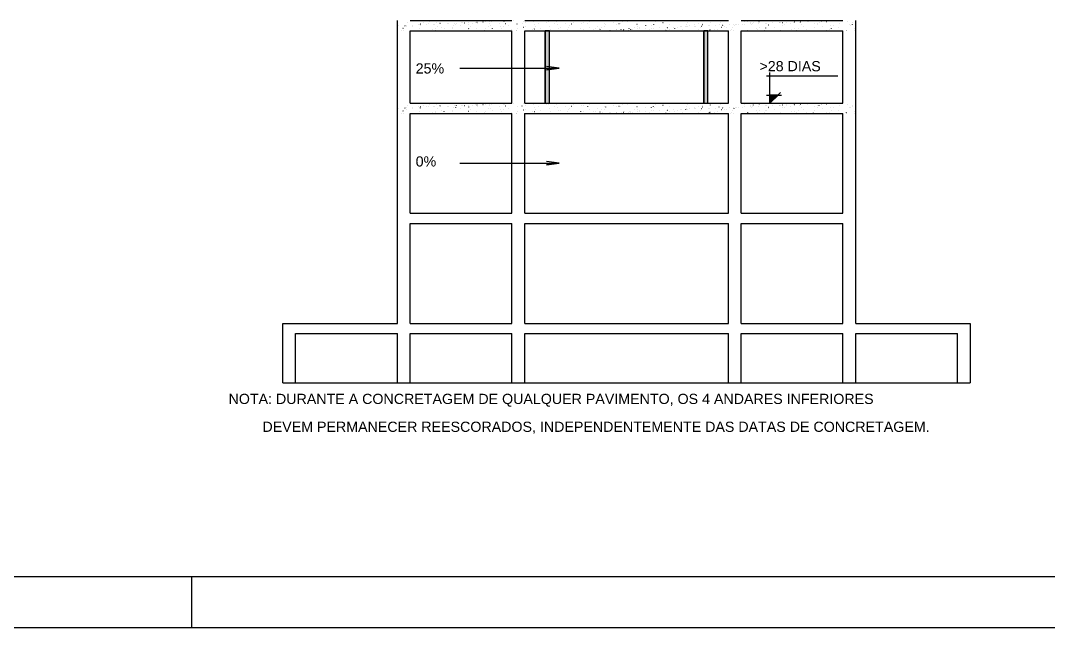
# Model space of a CAD drawing. Header units: millimetres. Extents: x 787 to 8287, y -592 to 17063.
# Drawn here: x 6269 to 7278, y 12858 to 13453 of the extents above; entities that cross this region are included whole.
import ezdxf

# ---------------------------------------------------------------- set-up
doc = ezdxf.new("R2010")
doc.units = ezdxf.units.MM
for name, color, linetype in [('1', 1, 'Continuous'), ('10', 10, 'Continuous'), ('6', 6, 'Continuous'), ('8', 8, 'Continuous')]:
    doc.layers.add(name, color=color, linetype=linetype)
doc.styles.get("Standard").update_dxf_attribs({"font": 'arial.ttf'})

msp = doc.modelspace()

# ---------------------------------------------------------------- linework, layer by layer
at = {"layer": '1', "linetype": 'Continuous'}
for p, q in [((6638.82, 13443.34), (6638.82, 13453.34)), ((6651.32, 13453.34), (6751.32, 13453.34)), ((6666.19, 13453.09), (6666.23, 13453.13)), ((6670.47, 13452.15), (6670.52, 13452.16)), ((6685.72, 13452.81), (6685.72, 13452.86)), ((6698.43, 13452.93), (6698.46, 13452.97)), ((6725.16, 13452.3), (6725.17, 13452.35)), ((6729.62, 13452.29), (6729.67, 13452.29)), ((6730.66, 13452.77), (6730.69, 13452.81)), ((6730.87, 13452.34), (6730.92, 13452.34)), ((6736.76, 13452.6), (6736.81, 13452.6)), ((6743.51, 13452.89), (6743.56, 13452.9)), ((6744.76, 13452.95), (6744.81, 13452.95)), ((6750.65, 13453.2), (6750.7, 13453.21)), ((6750.76, 13452.76), (6750.81, 13452.77)), ((6753.2, 13453.3), (6753.25, 13453.31)), ((6762.89, 13452.61), (6762.92, 13452.65)), ((6763.82, 13453.34), (6963.82, 13453.34)), ((6772.59, 13452.38), (6772.59, 13452.42)), ((6787.61, 13452.34), (6787.65, 13452.35)), ((6795.13, 13452.45), (6795.16, 13452.49)), ((6827.36, 13452.29), (6827.39, 13452.33)), ((6830.8, 13453.32), (6830.85, 13453.33)), ((6859.59, 13452.13), (6859.62, 13452.17)), ((6865.21, 13452.35), (6865.26, 13452.36)), ((6907, 13452.91), (6907.01, 13452.95)), ((6945.49, 13452.96), (6945.54, 13452.97)), ((6976.32, 13453.34), (7076.32, 13453.34)), ((6982.34, 13452.54), (6982.39, 13452.55)), ((6993.87, 13452.47), (6993.88, 13452.52)), ((7034.75, 13452.21), (7034.8, 13452.21)), ((7041.35, 13452.91), (7041.35, 13452.96)), ((7041.49, 13452.5), (7041.54, 13452.5)), ((7042.74, 13452.56), (7042.79, 13452.56)), ((7048.63, 13452.81), (7048.68, 13452.81)), ((7055.38, 13453.11), (7055.43, 13453.11)), ((7056.63, 13453.16), (7056.68, 13453.16)), ((7059.95, 13452.56), (7059.99, 13452.57)), ((7080.74, 13452.04), (7080.75, 13452.09)), ((7088.77, 13452.99), (7088.78, 13453.03)), ((7088.82, 13443.34), (7088.82, 13453.34)), ((6638.82, 13448.32), (6638.82, 13448.32)), ((6638.82, 13448.32), (6638.82, 13448.32)), ((6638.82, 13445.13), (6638.82, 13445.13)), ((6638.82, 13372.34), (6638.82, 13443.34)), ((6638.99, 13445.17), (6639.03, 13445.18)), ((6639.56, 13448.35), (6639.61, 13448.36)), ((6642.53, 13443.34), (6642.53, 13443.34)), ((6642.53, 13443.34), (6642.53, 13443.34)), ((6644.35, 13445.7), (6644.38, 13445.74)), ((6644.96, 13443.34), (6644.96, 13443.34)), ((6644.96, 13443.34), (6644.96, 13443.34)), ((6645.33, 13446.15), (6645.33, 13446.2)), ((6645.95, 13447.79), (6645.98, 13447.83)), ((6646.3, 13448.65), (6646.35, 13448.65)), ((6647.55, 13448.7), (6647.6, 13448.71)), ((6647.77, 13447.12), (6647.82, 13447.13)), ((6648.44, 13451.04), (6648.47, 13451.08)), ((6651.32, 13443.34), (6751.32, 13443.34)), ((6651.32, 13372.34), (6651.32, 13443.34)), ((6652.86, 13443.34), (6652.86, 13443.34)), ((6652.86, 13443.34), (6652.86, 13443.34)), ((6652.86, 13443.34), (6652.86, 13443.34)), ((6653.42, 13447.61), (6653.43, 13447.66)), ((6653.44, 13448.96), (6653.49, 13448.96)), ((6658.71, 13443.34), (6658.71, 13443.34)), ((6659.24, 13449.66), (6659.29, 13449.67)), ((6660.19, 13449.26), (6660.24, 13449.26)), ((6660.43, 13445.57), (6660.46, 13445.61)), ((6660.76, 13443.34), (6660.76, 13443.34)), ((6661.43, 13449.31), (6661.48, 13449.31)), ((6661.45, 13448.56), (6661.45, 13448.61)), ((6661.68, 13450.2), (6661.73, 13450.21)), ((6664.6, 13451.01), (6664.63, 13451.05)), ((6667.33, 13449.57), (6667.38, 13449.57)), ((6668.66, 13443.34), (6668.66, 13443.34)), ((6668.66, 13443.34), (6668.66, 13443.34)), ((6669.49, 13443.34), (6669.49, 13443.34)), ((6669.49, 13443.34), (6669.49, 13443.34)), ((6669.49, 13443.34), (6669.49, 13443.34)), ((6669.59, 13450.4), (6669.6, 13450.45)), ((6670.95, 13443.66), (6671, 13443.67)), ((6673.39, 13444.2), (6673.44, 13444.21)), ((6674.07, 13449.86), (6674.12, 13449.86)), ((6674.89, 13443.34), (6674.89, 13443.34)), ((6674.89, 13443.34), (6674.89, 13443.34)), ((6675.32, 13449.92), (6675.37, 13449.92)), ((6676.57, 13443.34), (6676.57, 13443.34)), ((6676.57, 13443.34), (6676.57, 13443.34)), ((6676.58, 13445.54), (6676.61, 13445.58)), ((6676.63, 13443.81), (6676.63, 13443.86)), ((6677.69, 13451.86), (6677.69, 13451.91)), ((6678.18, 13447.63), (6678.21, 13447.67)), ((6680.68, 13450.88), (6680.71, 13450.92)), ((6681.22, 13450.17), (6681.27, 13450.18)), ((6682.18, 13446.15), (6682.23, 13446.16)), ((6684.47, 13443.34), (6684.47, 13443.34)), ((6684.47, 13443.34), (6684.47, 13443.34)), ((6684.47, 13443.34), (6684.47, 13443.34)), ((6684.72, 13445.27), (6684.73, 13445.32)), ((6687.96, 13450.47), (6688.01, 13450.47)), ((6689.21, 13450.52), (6689.26, 13450.52)), ((6691.07, 13443.34), (6691.07, 13443.34)), ((6692.37, 13443.34), (6692.37, 13443.34)), ((6692.66, 13445.41), (6692.69, 13445.45)), ((6692.75, 13446.22), (6692.76, 13446.27)), ((6693.65, 13448.69), (6693.7, 13448.7)), ((6695.1, 13450.78), (6695.15, 13450.78)), ((6696.09, 13449.23), (6696.14, 13449.25)), ((6696.83, 13450.85), (6696.86, 13450.89)), ((6700.27, 13443.34), (6700.27, 13443.34)), ((6700.27, 13443.34), (6700.27, 13443.34)), ((6700.89, 13448.06), (6700.9, 13448.11)), ((6701.85, 13451.07), (6701.9, 13451.08)), ((6703.09, 13451.13), (6703.14, 13451.13)), ((6704.88, 13451.18), (6704.93, 13451.19)), ((6707.24, 13443.34), (6707.24, 13443.34)), ((6707.24, 13443.34), (6707.24, 13443.34)), ((6708.18, 13443.34), (6708.18, 13443.34)), ((6708.18, 13443.34), (6708.18, 13443.34)), ((6708.18, 13443.34), (6708.18, 13443.34)), ((6708.25, 13443.34), (6708.25, 13443.34)), ((6708.25, 13443.34), (6708.25, 13443.34)), ((6708.81, 13445.38), (6708.84, 13445.42)), ((6708.99, 13451.39), (6709.04, 13451.39)), ((6708.99, 13449.52), (6709, 13449.57)), ((6710.41, 13447.47), (6710.44, 13447.51)), ((6712.91, 13450.72), (6712.94, 13450.76)), ((6715.73, 13451.68), (6715.78, 13451.68)), ((6716.08, 13443.34), (6716.08, 13443.34)), ((6716.59, 13445.18), (6716.64, 13445.2)), ((6716.98, 13451.73), (6717.03, 13451.74)), ((6717.02, 13450.47), (6717.02, 13450.52)), ((6722.88, 13451.99), (6722.93, 13451.99)), ((6723.42, 13443.34), (6723.42, 13443.34)), ((6723.98, 13443.34), (6723.98, 13443.34)), ((6724.05, 13443.88), (6724.06, 13443.93)), ((6724.89, 13445.25), (6724.92, 13445.29)), ((6728.06, 13447.73), (6728.11, 13447.74)), ((6729.06, 13450.69), (6729.09, 13450.73)), ((6730.5, 13448.27), (6730.55, 13448.28)), ((6731.88, 13443.34), (6731.88, 13443.34)), ((6731.88, 13443.34), (6731.88, 13443.34)), ((6732.2, 13445.72), (6732.2, 13445.76)), ((6739.29, 13450.22), (6739.34, 13450.23)), ((6739.6, 13443.34), (6739.6, 13443.34)), ((6739.6, 13443.34), (6739.6, 13443.34)), ((6739.79, 13443.34), (6739.79, 13443.34)), ((6739.79, 13443.34), (6739.79, 13443.34)), ((6739.79, 13443.34), (6739.79, 13443.34)), ((6740.29, 13447.18), (6740.3, 13447.23)), ((6741.05, 13445.22), (6741.08, 13445.26)), ((6742.65, 13447.31), (6742.68, 13447.35)), ((6745.14, 13450.56), (6745.17, 13450.6)), ((6747.02, 13443.34), (6747.02, 13443.34)), ((6747.02, 13443.34), (6747.02, 13443.34)), ((6747.69, 13443.34), (6747.69, 13443.34)), ((6748.32, 13448.13), (6748.33, 13448.18)), ((6751, 13444.22), (6751.04, 13444.23)), ((6751.32, 13372.34), (6751.32, 13443.34)), ((6751.32, 13372.34), (6751.32, 13443.34)), ((6755.59, 13443.34), (6755.59, 13443.34)), ((6755.59, 13443.34), (6755.59, 13443.34)), ((6755.78, 13443.34), (6755.78, 13443.34)), ((6756.46, 13449.96), (6756.47, 13450.01)), ((6757.13, 13445.09), (6757.16, 13445.13)), ((6761.3, 13450.53), (6761.33, 13450.57)), ((6762.47, 13446.76), (6762.52, 13446.77)), ((6763.49, 13443.34), (6763.49, 13443.34)), ((6763.49, 13443.34), (6763.49, 13443.34)), ((6763.5, 13443.37), (6763.51, 13443.42)), ((6763.82, 13443.34), (6963.82, 13443.34)), ((6763.82, 13372.34), (6763.82, 13443.34)), ((6764.56, 13451.43), (6764.57, 13451.48)), ((6764.91, 13447.3), (6764.96, 13447.31)), ((6771.4, 13443.34), (6771.4, 13443.34)), ((6771.4, 13443.34), (6771.4, 13443.34)), ((6771.4, 13443.34), (6771.4, 13443.34)), ((6771.59, 13444.84), (6771.6, 13444.89)), ((6771.96, 13443.34), (6771.96, 13443.34)), ((6771.96, 13443.34), (6771.96, 13443.34)), ((6773.28, 13445.06), (6773.31, 13445.1)), ((6773.69, 13449.25), (6773.74, 13449.26)), ((6774.88, 13447.15), (6774.91, 13447.18)), ((6777.37, 13450.4), (6777.41, 13450.44)), ((6779.3, 13443.34), (6779.3, 13443.34)), ((6779.62, 13445.79), (6779.63, 13445.84)), ((6785.17, 13451.79), (6785.21, 13451.8)), ((6785.78, 13443.34), (6785.78, 13443.34)), ((6785.78, 13443.34), (6785.78, 13443.34)), ((6785.78, 13443.34), (6785.78, 13443.34)), ((6787.2, 13443.34), (6787.2, 13443.34)), ((6787.2, 13443.34), (6787.2, 13443.34)), ((6787.77, 13447.62), (6787.77, 13447.67)), ((6788.13, 13443.34), (6788.13, 13443.34)), ((6789.36, 13444.93), (6789.39, 13444.97)), ((6793.53, 13450.37), (6793.56, 13450.41)), ((6795.1, 13443.34), (6795.1, 13443.34)), ((6795.1, 13443.34), (6795.1, 13443.34)), ((6795.1, 13443.34), (6795.1, 13443.34)), ((6795.86, 13449.09), (6795.87, 13449.14)), ((6796.87, 13445.8), (6796.92, 13445.81)), ((6799.31, 13446.34), (6799.36, 13446.35)), ((6803.01, 13443.34), (6803.01, 13443.34)), ((6803.89, 13450.03), (6803.9, 13450.08)), ((6804.31, 13443.34), (6804.31, 13443.34)), ((6804.31, 13443.34), (6804.31, 13443.34)), ((6805.51, 13444.9), (6805.54, 13444.94)), ((6807.11, 13446.98), (6807.14, 13447.02)), ((6808.1, 13448.29), (6808.15, 13448.3)), ((6809.61, 13450.24), (6809.64, 13450.28)), ((6810.91, 13443.34), (6810.91, 13443.34)), ((6810.92, 13443.44), (6810.93, 13443.49)), ((6812.03, 13451.87), (6812.04, 13451.92)), ((6818.81, 13443.34), (6818.81, 13443.34)), ((6818.81, 13443.34), (6818.81, 13443.34)), ((6819.07, 13445.28), (6819.08, 13445.33)), ((6819.57, 13450.83), (6819.62, 13450.84)), ((6820.49, 13443.34), (6820.49, 13443.34)), ((6821.59, 13444.77), (6821.62, 13444.81)), ((6822.01, 13451.37), (6822.06, 13451.38)), ((6824.54, 13443.34), (6824.54, 13443.34)), ((6824.54, 13443.34), (6824.54, 13443.34)), ((6824.54, 13443.34), (6824.54, 13443.34)), ((6825.76, 13450.21), (6825.79, 13450.25)), ((6826.72, 13443.34), (6826.72, 13443.34)), ((6826.72, 13443.34), (6826.72, 13443.34)), ((6826.72, 13443.34), (6826.72, 13443.34)), ((6827.16, 13446.75), (6827.17, 13446.8)), ((6831.28, 13444.83), (6831.33, 13444.84)), ((6831.6, 13443.34), (6831.6, 13443.34)), ((6831.6, 13443.34), (6831.6, 13443.34)), ((6831.6, 13443.34), (6831.6, 13443.34)), ((6833.19, 13443.41), (6833.24, 13443.41)), ((6833.72, 13445.37), (6833.77, 13445.38)), ((6834.44, 13443.46), (6834.49, 13443.46)), ((6834.62, 13443.34), (6834.62, 13443.34)), ((6835.19, 13447.69), (6835.2, 13447.74)), ((6836.67, 13443.34), (6836.67, 13443.34)), ((6836.67, 13443.34), (6836.67, 13443.34)), ((6837.75, 13444.74), (6837.78, 13444.78)), ((6839.35, 13446.82), (6839.38, 13446.86)), ((6840.33, 13443.72), (6840.38, 13443.72)), ((6841.84, 13450.08), (6841.87, 13450.12)), ((6842.51, 13447.32), (6842.56, 13447.33)), ((6842.52, 13443.34), (6842.52, 13443.34)), ((6842.52, 13443.34), (6842.52, 13443.34)), ((6843.34, 13449.53), (6843.34, 13449.58)), ((6847.08, 13444.01), (6847.13, 13444.01)), ((6848.32, 13444.07), (6848.37, 13444.07)), ((6850.42, 13443.34), (6850.42, 13443.34)), ((6850.42, 13443.34), (6850.42, 13443.34)), ((6850.42, 13443.34), (6850.42, 13443.34)), ((6851.43, 13451), (6851.44, 13451.05)), ((6852.85, 13443.34), (6852.85, 13443.34)), ((6853.83, 13444.61), (6853.86, 13444.65)), ((6853.98, 13449.86), (6854.03, 13449.87)), ((6854.22, 13444.32), (6854.27, 13444.33)), ((6856.42, 13450.4), (6856.47, 13450.41)), ((6858, 13450.05), (6858.03, 13450.09)), ((6858.33, 13443.34), (6858.33, 13443.34)), ((6858.33, 13443.34), (6858.33, 13443.34)), ((6858.33, 13443.34), (6858.33, 13443.34)), ((6858.47, 13444.41), (6858.47, 13444.46)), ((6859.46, 13451.94), (6859.47, 13451.99)), ((6860.96, 13444.62), (6861.01, 13444.62)), ((6862.21, 13444.67), (6862.26, 13444.68)), ((6863.31, 13443.34), (6863.31, 13443.34)), ((6863.31, 13443.34), (6863.31, 13443.34)), ((6863.31, 13443.34), (6863.31, 13443.34)), ((6865.69, 13443.86), (6865.74, 13443.88)), ((6866.23, 13443.34), (6866.23, 13443.34)), ((6866.49, 13445.35), (6866.5, 13445.4)), ((6868.11, 13444.93), (6868.16, 13444.93)), ((6868.13, 13444.41), (6868.18, 13444.42)), ((6869.03, 13443.34), (6869.03, 13443.34)), ((6869.03, 13443.34), (6869.03, 13443.34)), ((6869.98, 13444.58), (6870.01, 13444.62)), ((6871.58, 13446.66), (6871.61, 13446.7)), ((6874.07, 13449.92), (6874.1, 13449.96)), ((6874.13, 13443.34), (6874.13, 13443.34)), ((6874.13, 13443.34), (6874.13, 13443.34)), ((6874.64, 13447.19), (6874.64, 13447.24)), ((6874.85, 13445.22), (6874.9, 13445.23)), ((6876.1, 13445.28), (6876.15, 13445.28)), ((6876.92, 13446.35), (6876.97, 13446.36)), ((6881.99, 13445.54), (6882.04, 13445.54)), ((6882.03, 13443.34), (6882.03, 13443.34)), ((6882.03, 13443.34), (6882.03, 13443.34)), ((6882.03, 13443.34), (6882.03, 13443.34)), ((6882.73, 13448.66), (6882.74, 13448.71)), ((6885.2, 13443.34), (6885.2, 13443.34)), ((6886.06, 13444.45), (6886.09, 13444.49)), ((6888.39, 13448.9), (6888.44, 13448.91)), ((6888.74, 13445.83), (6888.79, 13445.83)), ((6889.94, 13443.34), (6889.94, 13443.34)), ((6889.98, 13445.89), (6890.03, 13445.89)), ((6890.23, 13449.89), (6890.26, 13449.93)), ((6890.76, 13449.6), (6890.77, 13449.65)), ((6890.83, 13449.44), (6890.88, 13449.45)), ((6891.83, 13451.97), (6891.86, 13452.01)), ((6895.88, 13446.14), (6895.93, 13446.15)), ((6897.84, 13443.34), (6897.84, 13443.34)), ((6897.84, 13443.34), (6897.84, 13443.34)), ((6898.91, 13451.44), (6898.91, 13451.49)), ((6899.62, 13451.39), (6899.66, 13451.4)), ((6901.38, 13443.34), (6901.38, 13443.34)), ((6901.38, 13443.34), (6901.38, 13443.34)), ((6902.07, 13443.34), (6902.07, 13443.34)), ((6902.21, 13444.42), (6902.24, 13444.46)), ((6902.54, 13443.44), (6902.59, 13443.45)), ((6902.62, 13446.44), (6902.67, 13446.44)), ((6903.81, 13446.5), (6903.84, 13446.54)), ((6903.87, 13446.49), (6903.92, 13446.49)), ((6905.74, 13443.34), (6905.74, 13443.34)), ((6905.74, 13443.34), (6905.74, 13443.34)), ((6905.94, 13444.85), (6905.95, 13444.9)), ((6906.31, 13449.76), (6906.34, 13449.8)), ((6909.77, 13446.75), (6909.82, 13446.75)), ((6911.32, 13445.39), (6911.37, 13445.4)), ((6913.64, 13443.34), (6913.64, 13443.34)), ((6913.64, 13443.34), (6913.64, 13443.34)), ((6913.64, 13443.34), (6913.64, 13443.34)), ((6914.04, 13446.32), (6914.04, 13446.37)), ((6916.51, 13447.04), (6916.56, 13447.05)), ((6917.56, 13443.34), (6917.56, 13443.34)), ((6917.76, 13447.1), (6917.81, 13447.1)), ((6918.29, 13444.29), (6918.32, 13444.33)), ((6921.55, 13443.34), (6921.55, 13443.34)), ((6922.06, 13447.26), (6922.07, 13447.31)), ((6922.46, 13449.73), (6922.49, 13449.77)), ((6922.8, 13447.93), (6922.84, 13447.94)), ((6923.65, 13447.36), (6923.7, 13447.36)), ((6924.06, 13451.81), (6924.09, 13451.85)), ((6925.24, 13448.47), (6925.29, 13448.48)), ((6929.45, 13443.34), (6929.45, 13443.34)), ((6929.45, 13443.34), (6929.45, 13443.34)), ((6930.21, 13449.1), (6930.21, 13449.15)), ((6930.4, 13447.65), (6930.45, 13447.65)), ((6931.64, 13447.7), (6931.69, 13447.71)), ((6933.74, 13443.34), (6933.74, 13443.34)), ((6933.74, 13443.34), (6933.74, 13443.34)), ((6934.02, 13450.42), (6934.07, 13450.43)), ((6934.45, 13444.26), (6934.48, 13444.3)), ((6936.04, 13446.34), (6936.08, 13446.38)), ((6937.35, 13443.34), (6937.35, 13443.34)), ((6937.35, 13443.34), (6937.35, 13443.34)), ((6937.35, 13443.34), (6937.35, 13443.34)), ((6937.54, 13447.96), (6937.59, 13447.96)), ((6938.3, 13450.56), (6938.31, 13450.61)), ((6938.54, 13449.6), (6938.57, 13449.64)), ((6940.84, 13443.34), (6940.84, 13443.34)), ((6940.84, 13443.34), (6940.84, 13443.34)), ((6944.28, 13448.26), (6944.33, 13448.26)), ((6945.25, 13443.34), (6945.25, 13443.34)), ((6945.25, 13443.34), (6945.25, 13443.34)), ((6945.25, 13443.34), (6945.25, 13443.34)), ((6945.34, 13443.97), (6945.34, 13444.02)), ((6945.53, 13448.31), (6945.58, 13448.31)), ((6945.73, 13444.42), (6945.78, 13444.43)), ((6946.33, 13451.51), (6946.34, 13451.56)), ((6949.92, 13443.34), (6949.92, 13443.34)), ((6950.53, 13444.13), (6950.56, 13444.17)), ((6951.43, 13448.57), (6951.48, 13448.57)), ((6953.16, 13443.34), (6953.16, 13443.34)), ((6953.37, 13444.92), (6953.37, 13444.97)), ((6954.7, 13449.56), (6954.73, 13449.6)), ((6956.29, 13451.65), (6956.32, 13451.69)), ((6957.2, 13446.97), (6957.25, 13446.98)), ((6958.17, 13448.86), (6958.22, 13448.86)), ((6959.42, 13448.92), (6959.47, 13448.92)), ((6959.64, 13447.51), (6959.69, 13447.52)), ((6961.06, 13443.34), (6961.06, 13443.34)), ((6961.06, 13443.34), (6961.06, 13443.34)), ((6961.51, 13446.76), (6961.52, 13446.81)), ((6963.82, 13372.34), (6963.82, 13443.34)), ((6965.31, 13449.17), (6965.36, 13449.18)), ((6966.09, 13443.34), (6966.09, 13443.34)), ((6966.09, 13443.34), (6966.09, 13443.34)), ((6966.68, 13444.1), (6966.71, 13444.14)), ((6968.28, 13446.18), (6968.31, 13446.22)), ((6968.43, 13449.45), (6968.48, 13449.47)), ((6968.96, 13443.34), (6968.96, 13443.34)), ((6968.96, 13443.34), (6968.96, 13443.34)), ((6968.96, 13443.34), (6968.96, 13443.34)), ((6969.61, 13448.22), (6969.61, 13448.27)), ((6970.77, 13449.44), (6970.8, 13449.47)), ((6972.06, 13449.47), (6972.11, 13449.47)), ((6973.31, 13449.52), (6973.36, 13449.53)), ((6976.32, 13443.34), (7076.32, 13443.34)), ((6976.32, 13372.34), (6976.32, 13443.34)), ((6976.32, 13372.34), (6976.32, 13443.34)), ((6976.86, 13443.34), (6976.86, 13443.34)), ((6977.63, 13449.17), (6977.64, 13449.22)), ((6979.2, 13449.78), (6979.25, 13449.78)), ((6979.6, 13443.34), (6979.6, 13443.34)), ((6979.6, 13443.34), (6979.6, 13443.34)), ((6979.9, 13452), (6979.95, 13452.01)), ((6980.14, 13443.46), (6980.19, 13443.47)), ((6982.27, 13443.34), (6982.27, 13443.34)), ((6982.76, 13443.97), (6982.79, 13444.01)), ((6984.77, 13443.34), (6984.77, 13443.34)), ((6984.77, 13443.34), (6984.77, 13443.34)), ((6985.78, 13451.01), (6985.78, 13451.06)), ((6985.94, 13450.08), (6985.99, 13450.08)), ((6986.93, 13449.4), (6986.96, 13449.44)), ((6987.19, 13450.13), (6987.24, 13450.13)), ((6988.53, 13451.49), (6988.56, 13451.53)), ((6991.61, 13446), (6991.66, 13446.01)), ((6992.67, 13443.34), (6992.67, 13443.34)), ((6992.67, 13443.34), (6992.67, 13443.34)), ((6992.81, 13444.42), (6992.82, 13444.47)), ((6993.09, 13450.39), (6993.14, 13450.39)), ((6994.05, 13446.54), (6994.1, 13446.55)), ((6998.45, 13443.34), (6998.45, 13443.34)), ((6998.45, 13443.34), (6998.45, 13443.34)), ((6998.91, 13443.94), (6998.94, 13443.98)), ((6999.83, 13450.68), (6999.88, 13450.68)), ((7000.51, 13446.02), (7000.54, 13446.06)), ((7000.57, 13443.34), (7000.57, 13443.34)), ((7000.57, 13443.34), (7000.57, 13443.34)), ((7000.57, 13443.34), (7000.57, 13443.34)), ((7000.91, 13445.88), (7000.91, 13445.93)), ((7001.08, 13450.74), (7001.13, 13450.74)), ((7002.84, 13448.49), (7002.89, 13448.5)), ((7003.01, 13449.27), (7003.04, 13449.31)), ((7006.97, 13450.99), (7007.02, 13451)), ((7008.48, 13443.34), (7008.48, 13443.34)), ((7008.93, 13446.83), (7008.94, 13446.88)), ((7013.72, 13451.29), (7013.77, 13451.29)), ((7014.31, 13451.03), (7014.36, 13451.04)), ((7014.63, 13443.34), (7014.63, 13443.34)), ((7014.97, 13451.34), (7015.02, 13451.34)), ((7014.99, 13443.81), (7015.02, 13443.85)), ((7016.38, 13443.34), (7016.38, 13443.34)), ((7016.38, 13443.34), (7016.38, 13443.34)), ((7016.75, 13451.57), (7016.8, 13451.58)), ((7017.08, 13448.67), (7017.09, 13448.72)), ((7018.36, 13443.34), (7018.36, 13443.34)), ((7018.36, 13443.34), (7018.36, 13443.34)), ((7018.36, 13443.34), (7018.36, 13443.34)), ((7019.16, 13449.24), (7019.19, 13449.28)), ((7020.76, 13451.33), (7020.79, 13451.37)), ((7020.86, 13451.6), (7020.91, 13451.6)), ((7024.28, 13443.34), (7024.28, 13443.34)), ((7024.28, 13443.34), (7024.28, 13443.34)), ((7024.28, 13443.34), (7024.28, 13443.34)), ((7025.18, 13450.13), (7025.18, 13450.18)), ((7026.02, 13445.03), (7026.07, 13445.04)), ((7027.6, 13451.89), (7027.65, 13451.9)), ((7028.46, 13445.58), (7028.51, 13445.59)), ((7028.85, 13451.95), (7028.9, 13451.95)), ((7030.81, 13443.34), (7030.81, 13443.34)), ((7030.81, 13443.34), (7030.81, 13443.34)), ((7031.15, 13443.78), (7031.18, 13443.82)), ((7032.18, 13443.34), (7032.18, 13443.34)), ((7032.18, 13443.34), (7032.18, 13443.34)), ((7032.18, 13443.34), (7032.18, 13443.34)), ((7032.21, 13443.54), (7032.22, 13443.59)), ((7032.74, 13445.86), (7032.77, 13445.9)), ((7033.2, 13451.08), (7033.21, 13451.13)), ((7035.24, 13449.11), (7035.27, 13449.15)), ((7037.25, 13447.52), (7037.29, 13447.53)), ((7040.09, 13443.34), (7040.09, 13443.34)), ((7040.24, 13444.49), (7040.24, 13444.54)), ((7046.99, 13443.34), (7046.99, 13443.34)), ((7047.22, 13443.65), (7047.26, 13443.69)), ((7047.99, 13443.34), (7047.99, 13443.34)), ((7047.99, 13443.34), (7047.99, 13443.34)), ((7048.38, 13446.33), (7048.39, 13446.37)), ((7048.72, 13450.07), (7048.77, 13450.08)), ((7051.16, 13450.61), (7051.21, 13450.62)), ((7051.39, 13449.08), (7051.43, 13449.12)), ((7052.99, 13451.17), (7053.02, 13451.21)), ((7055.89, 13443.34), (7055.89, 13443.34)), ((7055.89, 13443.34), (7055.89, 13443.34)), ((7055.89, 13443.34), (7055.89, 13443.34)), ((7056.48, 13447.79), (7056.48, 13447.84)), ((7057.13, 13443.34), (7057.13, 13443.34)), ((7057.13, 13443.34), (7057.13, 13443.34)), ((7057.13, 13443.34), (7057.13, 13443.34)), ((7060.43, 13444.07), (7060.48, 13444.08)), ((7062.87, 13444.61), (7062.92, 13444.62)), ((7063.16, 13443.34), (7063.16, 13443.34)), ((7063.16, 13443.34), (7063.16, 13443.34)), ((7063.38, 13443.62), (7063.41, 13443.66)), ((7063.79, 13443.34), (7063.79, 13443.34)), ((7064.5, 13448.74), (7064.51, 13448.79)), ((7064.98, 13445.7), (7065.01, 13445.74)), ((7067.47, 13448.95), (7067.5, 13448.99)), ((7071.65, 13446.56), (7071.7, 13446.57)), ((7071.7, 13443.34), (7071.7, 13443.34)), ((7071.7, 13443.34), (7071.7, 13443.34)), ((7072.65, 13450.57), (7072.66, 13450.62)), ((7076.32, 13372.34), (7076.32, 13443.34)), ((7079.34, 13443.34), (7079.34, 13443.34)), ((7079.46, 13443.49), (7079.49, 13443.53)), ((7079.6, 13443.34), (7079.6, 13443.34)), ((7079.6, 13443.34), (7079.6, 13443.34)), ((7079.68, 13443.98), (7079.69, 13444.03)), ((7083.13, 13449.1), (7083.17, 13449.11)), ((7083.63, 13448.92), (7083.66, 13448.96)), ((7085.23, 13451.01), (7085.26, 13451.05)), ((7085.57, 13449.64), (7085.61, 13449.65)), ((7087.5, 13443.34), (7087.5, 13443.34)), ((7087.5, 13443.34), (7087.5, 13443.34)), ((7087.5, 13443.34), (7087.5, 13443.34)), ((7087.78, 13445.45), (7087.79, 13445.5)), ((7088.82, 13372.34), (7088.82, 13443.34)), ((7004.58, 13372.34), (7004.58, 13402.33)), ((7001.25, 13399), (7071.32, 13399)), ((7004.58, 13372.34), (7014.87, 13382.63)), ((6638.82, 13362.34), (6638.82, 13372.34)), ((6651.32, 13372.34), (6751.32, 13372.34)), ((6666.19, 13372.09), (6666.23, 13372.13)), ((6685.72, 13371.81), (6685.72, 13371.86)), ((6698.43, 13371.93), (6698.46, 13371.97)), ((6730.66, 13371.77), (6730.69, 13371.81)), ((6736.76, 13371.6), (6736.81, 13371.6)), ((6743.51, 13371.89), (6743.56, 13371.89)), ((6744.76, 13371.95), (6744.81, 13371.95)), ((6750.65, 13372.2), (6750.7, 13372.21)), ((6750.76, 13371.76), (6750.81, 13371.77)), ((6753.2, 13372.3), (6753.25, 13372.31)), ((6762.89, 13371.61), (6762.92, 13371.65)), ((6763.82, 13372.34), (6963.82, 13372.34)), ((6772.59, 13371.37), (6772.59, 13371.42)), ((6795.13, 13371.45), (6795.16, 13371.49)), ((6830.8, 13372.32), (6830.85, 13372.33)), ((6865.21, 13371.35), (6865.26, 13371.36)), ((6907, 13371.9), (6907.01, 13371.95)), ((6945.49, 13371.96), (6945.54, 13371.97)), ((6976.32, 13372.34), (7076.32, 13372.34)), ((6982.34, 13371.54), (6982.39, 13371.55)), ((6993.87, 13371.47), (6993.88, 13371.52)), ((7001.25, 13380.33), (7015.91, 13380.33)), ((7041.35, 13371.91), (7041.35, 13371.96)), ((7041.49, 13371.5), (7041.54, 13371.5)), ((7042.74, 13371.55), (7042.79, 13371.56)), ((7048.63, 13371.81), (7048.68, 13371.81)), ((7055.38, 13372.11), (7055.43, 13372.11)), ((7056.63, 13372.16), (7056.68, 13372.16)), ((7059.95, 13371.55), (7059.99, 13371.57)), ((7088.77, 13371.98), (7088.78, 13372.03)), ((7088.82, 13362.34), (7088.82, 13372.34)), ((6638.82, 13367.32), (6638.82, 13367.32)), ((6638.82, 13367.32), (6638.82, 13367.32)), ((6638.82, 13364.13), (6638.82, 13364.13)), ((6638.82, 13331.59), (6638.82, 13362.34)), ((6638.99, 13364.17), (6639.03, 13364.18)), ((6639.56, 13367.35), (6639.61, 13367.36)), ((6642.53, 13362.34), (6642.53, 13362.34)), ((6642.53, 13362.34), (6642.53, 13362.34)), ((6644.35, 13364.7), (6644.38, 13364.74)), ((6644.96, 13362.34), (6644.96, 13362.34)), ((6644.96, 13362.34), (6644.96, 13362.34)), ((6645.33, 13365.15), (6645.33, 13365.2)), ((6645.95, 13366.79), (6645.98, 13366.83)), ((6646.3, 13367.65), (6646.35, 13367.65)), ((6647.55, 13367.7), (6647.6, 13367.7)), ((6647.77, 13366.11), (6647.82, 13366.13)), ((6648.44, 13370.04), (6648.47, 13370.08)), ((6651.32, 13264.34), (6651.32, 13362.34)), ((6651.32, 13362.34), (6751.32, 13362.34)), ((6652.86, 13362.34), (6652.86, 13362.34)), ((6652.86, 13362.34), (6652.86, 13362.34)), ((6652.86, 13362.34), (6652.86, 13362.34)), ((6653.42, 13366.61), (6653.43, 13366.66)), ((6653.44, 13367.96), (6653.49, 13367.96)), ((6658.71, 13362.34), (6658.71, 13362.34)), ((6659.24, 13368.66), (6659.29, 13368.67)), ((6660.19, 13368.25), (6660.24, 13368.26)), ((6660.43, 13364.57), (6660.46, 13364.61)), ((6660.76, 13362.34), (6660.76, 13362.34)), ((6661.43, 13368.31), (6661.48, 13368.31)), ((6661.45, 13367.56), (6661.45, 13367.61)), ((6661.68, 13369.2), (6661.73, 13369.21)), ((6664.6, 13370.01), (6664.63, 13370.05)), ((6667.33, 13368.57), (6667.38, 13368.57)), ((6668.66, 13362.34), (6668.66, 13362.34)), ((6668.66, 13362.34), (6668.66, 13362.34)), ((6669.49, 13362.34), (6669.49, 13362.34)), ((6669.49, 13362.34), (6669.49, 13362.34)), ((6669.49, 13362.34), (6669.49, 13362.34)), ((6669.59, 13369.4), (6669.6, 13369.45)), ((6670.47, 13371.15), (6670.52, 13371.16)), ((6670.95, 13362.66), (6671, 13362.67)), ((6673.39, 13363.2), (6673.44, 13363.21)), ((6674.07, 13368.86), (6674.12, 13368.86)), ((6674.89, 13362.34), (6674.89, 13362.34)), ((6674.89, 13362.34), (6674.89, 13362.34)), ((6675.32, 13368.92), (6675.37, 13368.92)), ((6676.57, 13362.34), (6676.57, 13362.34)), ((6676.57, 13362.34), (6676.57, 13362.34)), ((6676.58, 13364.54), (6676.61, 13364.58)), ((6676.63, 13362.81), (6676.63, 13362.86)), ((6677.69, 13370.86), (6677.69, 13370.91)), ((6678.18, 13366.63), (6678.21, 13366.67)), ((6680.68, 13369.88), (6680.71, 13369.92)), ((6681.22, 13369.17), (6681.27, 13369.17)), ((6682.18, 13365.15), (6682.23, 13365.16)), ((6684.47, 13362.34), (6684.47, 13362.34)), ((6684.47, 13362.34), (6684.47, 13362.34)), ((6684.47, 13362.34), (6684.47, 13362.34)), ((6684.72, 13364.27), (6684.73, 13364.32)), ((6687.96, 13369.47), (6688.01, 13369.47)), ((6689.21, 13369.52), (6689.26, 13369.52)), ((6691.07, 13362.34), (6691.07, 13362.34)), ((6692.37, 13362.34), (6692.37, 13362.34)), ((6692.66, 13364.41), (6692.69, 13364.45)), ((6692.75, 13365.22), (6692.76, 13365.27)), ((6693.65, 13367.69), (6693.7, 13367.7)), ((6695.1, 13369.78), (6695.15, 13369.78)), ((6696.09, 13368.23), (6696.14, 13368.24)), ((6696.83, 13369.85), (6696.86, 13369.89)), ((6700.27, 13362.34), (6700.27, 13362.34)), ((6700.27, 13362.34), (6700.27, 13362.34)), ((6700.89, 13367.05), (6700.9, 13367.1)), ((6701.85, 13370.07), (6701.9, 13370.08)), ((6703.09, 13370.13), (6703.14, 13370.13)), ((6704.88, 13370.18), (6704.93, 13370.19)), ((6707.24, 13362.34), (6707.24, 13362.34)), ((6707.24, 13362.34), (6707.24, 13362.34)), ((6708.18, 13362.34), (6708.18, 13362.34)), ((6708.18, 13362.34), (6708.18, 13362.34)), ((6708.18, 13362.34), (6708.18, 13362.34)), ((6708.25, 13362.34), (6708.25, 13362.34)), ((6708.25, 13362.34), (6708.25, 13362.34)), ((6708.81, 13364.38), (6708.84, 13364.42)), ((6708.99, 13370.38), (6709.04, 13370.39)), ((6708.99, 13368.52), (6709, 13368.57)), ((6710.41, 13366.47), (6710.44, 13366.5)), ((6712.91, 13369.72), (6712.94, 13369.76)), ((6715.73, 13370.68), (6715.78, 13370.68)), ((6716.08, 13362.34), (6716.08, 13362.34)), ((6716.59, 13364.18), (6716.64, 13364.19)), ((6716.98, 13370.73), (6717.03, 13370.74)), ((6717.02, 13369.47), (6717.02, 13369.52)), ((6722.88, 13370.99), (6722.93, 13370.99)), ((6723.42, 13362.34), (6723.42, 13362.34)), ((6723.98, 13362.34), (6723.98, 13362.34)), ((6724.05, 13362.88), (6724.06, 13362.93)), ((6724.89, 13364.25), (6724.92, 13364.29)), ((6725.16, 13371.3), (6725.17, 13371.35)), ((6728.06, 13366.73), (6728.11, 13366.74)), ((6729.06, 13369.69), (6729.09, 13369.73)), ((6729.62, 13371.29), (6729.67, 13371.29)), ((6730.5, 13367.27), (6730.55, 13367.28)), ((6730.87, 13371.34), (6730.92, 13371.34)), ((6731.88, 13362.34), (6731.88, 13362.34)), ((6731.88, 13362.34), (6731.88, 13362.34)), ((6732.2, 13364.71), (6732.2, 13364.76)), ((6739.29, 13369.22), (6739.34, 13369.23)), ((6739.6, 13362.34), (6739.6, 13362.34)), ((6739.6, 13362.34), (6739.6, 13362.34)), ((6739.79, 13362.34), (6739.79, 13362.34)), ((6739.79, 13362.34), (6739.79, 13362.34)), ((6739.79, 13362.34), (6739.79, 13362.34)), ((6740.29, 13366.18), (6740.3, 13366.23)), ((6741.05, 13364.22), (6741.08, 13364.26)), ((6742.65, 13366.3), (6742.68, 13366.34)), ((6745.14, 13369.56), (6745.17, 13369.6)), ((6747.02, 13362.34), (6747.02, 13362.34)), ((6747.02, 13362.34), (6747.02, 13362.34)), ((6747.69, 13362.34), (6747.69, 13362.34)), ((6748.32, 13367.13), (6748.33, 13367.17)), ((6751, 13363.22), (6751.04, 13363.23)), ((6751.32, 13264.34), (6751.32, 13362.34)), ((6751.32, 13331.59), (6751.32, 13362.34)), ((6755.59, 13362.34), (6755.59, 13362.34)), ((6755.59, 13362.34), (6755.59, 13362.34)), ((6755.78, 13362.34), (6755.78, 13362.34)), ((6756.46, 13368.96), (6756.47, 13369.01)), ((6757.13, 13364.09), (6757.16, 13364.13)), ((6761.3, 13369.53), (6761.33, 13369.57)), ((6762.47, 13365.76), (6762.52, 13365.77)), ((6763.49, 13362.34), (6763.49, 13362.34)), ((6763.49, 13362.34), (6763.49, 13362.34)), ((6763.5, 13362.37), (6763.51, 13362.42)), ((6763.82, 13264.34), (6763.82, 13362.34)), ((6763.82, 13362.34), (6963.82, 13362.34)), ((6764.56, 13370.43), (6764.57, 13370.48)), ((6764.91, 13366.3), (6764.96, 13366.31)), ((6771.4, 13362.34), (6771.4, 13362.34)), ((6771.4, 13362.34), (6771.4, 13362.34)), ((6771.4, 13362.34), (6771.4, 13362.34)), ((6771.59, 13363.84), (6771.6, 13363.89)), ((6771.96, 13362.34), (6771.96, 13362.34)), ((6771.96, 13362.34), (6771.96, 13362.34)), ((6773.28, 13364.06), (6773.31, 13364.1)), ((6773.69, 13368.25), (6773.74, 13368.26)), ((6774.88, 13366.14), (6774.91, 13366.18)), ((6777.37, 13369.4), (6777.41, 13369.44)), ((6779.3, 13362.34), (6779.3, 13362.34)), ((6779.62, 13364.78), (6779.63, 13364.83)), ((6785.17, 13370.79), (6785.21, 13370.8)), ((6785.78, 13362.34), (6785.78, 13362.34)), ((6785.78, 13362.34), (6785.78, 13362.34)), ((6785.78, 13362.34), (6785.78, 13362.34)), ((6787.2, 13362.34), (6787.2, 13362.34)), ((6787.2, 13362.34), (6787.2, 13362.34)), ((6787.61, 13371.33), (6787.65, 13371.34)), ((6787.77, 13366.62), (6787.77, 13366.67)), ((6788.13, 13362.34), (6788.13, 13362.34)), ((6789.36, 13363.93), (6789.39, 13363.97)), ((6793.53, 13369.37), (6793.56, 13369.41)), ((6795.1, 13362.34), (6795.1, 13362.34)), ((6795.1, 13362.34), (6795.1, 13362.34)), ((6795.1, 13362.34), (6795.1, 13362.34)), ((6795.86, 13368.09), (6795.87, 13368.14)), ((6796.87, 13364.8), (6796.92, 13364.81)), ((6799.31, 13365.34), (6799.36, 13365.35)), ((6803.01, 13362.34), (6803.01, 13362.34)), ((6803.89, 13369.03), (6803.9, 13369.08)), ((6804.31, 13362.34), (6804.31, 13362.34)), ((6804.31, 13362.34), (6804.31, 13362.34)), ((6805.51, 13363.9), (6805.54, 13363.94)), ((6807.11, 13365.98), (6807.14, 13366.02)), ((6808.1, 13367.28), (6808.15, 13367.29)), ((6809.61, 13369.24), (6809.64, 13369.28)), ((6810.91, 13362.34), (6810.91, 13362.34)), ((6810.92, 13362.44), (6810.93, 13362.49)), ((6812.03, 13370.87), (6812.04, 13370.92)), ((6818.81, 13362.34), (6818.81, 13362.34)), ((6818.81, 13362.34), (6818.81, 13362.34)), ((6819.07, 13364.28), (6819.08, 13364.33)), ((6819.57, 13369.83), (6819.62, 13369.84)), ((6820.49, 13362.34), (6820.49, 13362.34)), ((6821.59, 13363.77), (6821.62, 13363.81)), ((6822.01, 13370.37), (6822.06, 13370.38)), ((6824.54, 13362.34), (6824.54, 13362.34)), ((6824.54, 13362.34), (6824.54, 13362.34)), ((6824.54, 13362.34), (6824.54, 13362.34)), ((6825.76, 13369.21), (6825.79, 13369.25)), ((6826.72, 13362.34), (6826.72, 13362.34)), ((6826.72, 13362.34), (6826.72, 13362.34)), ((6826.72, 13362.34), (6826.72, 13362.34)), ((6827.16, 13365.75), (6827.17, 13365.8)), ((6827.36, 13371.29), (6827.39, 13371.33)), ((6831.28, 13363.83), (6831.33, 13363.84)), ((6831.6, 13362.34), (6831.6, 13362.34)), ((6831.6, 13362.34), (6831.6, 13362.34)), ((6831.6, 13362.34), (6831.6, 13362.34)), ((6833.19, 13362.4), (6833.24, 13362.41)), ((6833.72, 13364.37), (6833.77, 13364.38)), ((6834.44, 13362.46), (6834.49, 13362.46)), ((6834.62, 13362.34), (6834.62, 13362.34)), ((6835.19, 13366.69), (6835.2, 13366.74)), ((6836.67, 13362.34), (6836.67, 13362.34)), ((6836.67, 13362.34), (6836.67, 13362.34)), ((6837.75, 13363.74), (6837.78, 13363.78)), ((6839.35, 13365.82), (6839.38, 13365.86)), ((6840.33, 13362.72), (6840.38, 13362.72)), ((6841.84, 13369.08), (6841.87, 13369.12)), ((6842.51, 13366.32), (6842.56, 13366.33)), ((6842.52, 13362.34), (6842.52, 13362.34)), ((6842.52, 13362.34), (6842.52, 13362.34)), ((6843.34, 13368.53), (6843.34, 13368.58)), ((6847.08, 13363.01), (6847.13, 13363.01)), ((6848.32, 13363.07), (6848.37, 13363.07)), ((6850.42, 13362.34), (6850.42, 13362.34)), ((6850.42, 13362.34), (6850.42, 13362.34)), ((6850.42, 13362.34), (6850.42, 13362.34)), ((6851.43, 13370), (6851.44, 13370.05)), ((6852.85, 13362.34), (6852.85, 13362.34)), ((6853.83, 13363.61), (6853.86, 13363.65)), ((6853.98, 13368.86), (6854.03, 13368.87)), ((6854.22, 13363.32), (6854.27, 13363.33)), ((6856.42, 13369.4), (6856.47, 13369.41)), ((6858, 13369.05), (6858.03, 13369.09)), ((6858.33, 13362.34), (6858.33, 13362.34)), ((6858.33, 13362.34), (6858.33, 13362.34)), ((6858.33, 13362.34), (6858.33, 13362.34)), ((6858.47, 13363.41), (6858.47, 13363.46)), ((6859.46, 13370.94), (6859.47, 13370.99)), ((6859.59, 13371.13), (6859.62, 13371.17)), ((6860.96, 13363.62), (6861.01, 13363.62)), ((6862.21, 13363.67), (6862.26, 13363.67)), ((6863.31, 13362.34), (6863.31, 13362.34)), ((6863.31, 13362.34), (6863.31, 13362.34)), ((6863.31, 13362.34), (6863.31, 13362.34)), ((6865.69, 13362.86), (6865.74, 13362.87)), ((6866.23, 13362.34), (6866.23, 13362.34)), ((6866.49, 13364.35), (6866.5, 13364.4)), ((6868.11, 13363.93), (6868.16, 13363.93)), ((6868.13, 13363.4), (6868.18, 13363.42)), ((6869.03, 13362.34), (6869.03, 13362.34)), ((6869.03, 13362.34), (6869.03, 13362.34)), ((6869.98, 13363.58), (6870.01, 13363.62)), ((6871.58, 13365.66), (6871.61, 13365.7)), ((6874.07, 13368.92), (6874.1, 13368.96)), ((6874.13, 13362.34), (6874.13, 13362.34)), ((6874.13, 13362.34), (6874.13, 13362.34)), ((6874.64, 13366.19), (6874.64, 13366.24)), ((6874.85, 13364.22), (6874.9, 13364.23)), ((6876.1, 13364.28), (6876.15, 13364.28)), ((6876.92, 13365.35), (6876.97, 13365.36)), ((6881.99, 13364.54), (6882.04, 13364.54)), ((6882.03, 13362.34), (6882.03, 13362.34)), ((6882.03, 13362.34), (6882.03, 13362.34)), ((6882.03, 13362.34), (6882.03, 13362.34)), ((6882.73, 13367.66), (6882.74, 13367.7)), ((6885.2, 13362.34), (6885.2, 13362.34)), ((6886.06, 13363.45), (6886.09, 13363.49)), ((6888.39, 13367.9), (6888.44, 13367.91)), ((6888.74, 13364.83), (6888.79, 13364.83)), ((6889.94, 13362.34), (6889.94, 13362.34)), ((6889.98, 13364.88), (6890.03, 13364.89)), ((6890.23, 13368.88), (6890.26, 13368.92)), ((6890.76, 13368.6), (6890.77, 13368.65)), ((6890.83, 13368.44), (6890.88, 13368.45)), ((6891.83, 13370.97), (6891.86, 13371.01)), ((6895.88, 13365.14), (6895.93, 13365.14)), ((6897.84, 13362.34), (6897.84, 13362.34)), ((6897.84, 13362.34), (6897.84, 13362.34)), ((6898.91, 13370.44), (6898.91, 13370.49)), ((6899.62, 13370.38), (6899.66, 13370.4)), ((6901.38, 13362.34), (6901.38, 13362.34)), ((6901.38, 13362.34), (6901.38, 13362.34)), ((6902.07, 13362.34), (6902.07, 13362.34)), ((6902.21, 13363.42), (6902.24, 13363.46)), ((6902.54, 13362.44), (6902.59, 13362.45)), ((6902.62, 13365.44), (6902.67, 13365.44)), ((6903.81, 13365.5), (6903.84, 13365.54)), ((6903.87, 13365.49), (6903.92, 13365.49)), ((6905.74, 13362.34), (6905.74, 13362.34)), ((6905.74, 13362.34), (6905.74, 13362.34)), ((6905.94, 13363.85), (6905.95, 13363.9)), ((6906.31, 13368.76), (6906.34, 13368.79)), ((6909.77, 13365.75), (6909.82, 13365.75)), ((6911.32, 13364.39), (6911.37, 13364.4)), ((6913.64, 13362.34), (6913.64, 13362.34)), ((6913.64, 13362.34), (6913.64, 13362.34)), ((6913.64, 13362.34), (6913.64, 13362.34)), ((6914.04, 13365.31), (6914.04, 13365.36)), ((6916.51, 13366.04), (6916.56, 13366.04)), ((6917.56, 13362.34), (6917.56, 13362.34)), ((6917.76, 13366.1), (6917.81, 13366.1)), ((6918.29, 13363.29), (6918.32, 13363.33)), ((6921.55, 13362.34), (6921.55, 13362.34)), ((6922.06, 13366.26), (6922.07, 13366.31)), ((6922.46, 13368.72), (6922.49, 13368.76)), ((6922.8, 13366.93), (6922.84, 13366.94)), ((6923.65, 13366.35), (6923.7, 13366.36)), ((6924.06, 13370.81), (6924.09, 13370.85)), ((6925.24, 13367.47), (6925.29, 13367.48)), ((6929.45, 13362.34), (6929.45, 13362.34)), ((6929.45, 13362.34), (6929.45, 13362.34)), ((6930.21, 13368.1), (6930.21, 13368.15)), ((6930.4, 13366.65), (6930.45, 13366.65)), ((6931.64, 13366.7), (6931.69, 13366.71)), ((6933.74, 13362.34), (6933.74, 13362.34)), ((6933.74, 13362.34), (6933.74, 13362.34)), ((6934.02, 13369.42), (6934.07, 13369.43)), ((6934.45, 13363.26), (6934.48, 13363.3)), ((6936.04, 13365.34), (6936.08, 13365.38)), ((6937.35, 13362.34), (6937.35, 13362.34)), ((6937.35, 13362.34), (6937.35, 13362.34)), ((6937.35, 13362.34), (6937.35, 13362.34)), ((6937.54, 13366.96), (6937.59, 13366.96)), ((6938.3, 13369.56), (6938.31, 13369.61)), ((6938.54, 13368.59), (6938.57, 13368.63)), ((6940.84, 13362.34), (6940.84, 13362.34)), ((6940.84, 13362.34), (6940.84, 13362.34)), ((6944.28, 13367.26), (6944.33, 13367.26)), ((6945.25, 13362.34), (6945.25, 13362.34)), ((6945.25, 13362.34), (6945.25, 13362.34)), ((6945.25, 13362.34), (6945.25, 13362.34)), ((6945.34, 13362.97), (6945.34, 13363.02)), ((6945.53, 13367.31), (6945.58, 13367.31)), ((6945.73, 13363.42), (6945.78, 13363.43)), ((6946.33, 13370.51), (6946.34, 13370.56)), ((6949.92, 13362.34), (6949.92, 13362.34)), ((6950.53, 13363.13), (6950.56, 13363.17)), ((6951.43, 13367.57), (6951.48, 13367.57)), ((6953.16, 13362.34), (6953.16, 13362.34)), ((6953.37, 13363.92), (6953.37, 13363.97)), ((6954.7, 13368.56), (6954.73, 13368.6)), ((6956.29, 13370.65), (6956.32, 13370.69)), ((6957.2, 13365.96), (6957.25, 13365.98)), ((6958.17, 13367.86), (6958.22, 13367.86)), ((6959.42, 13367.92), (6959.47, 13367.92)), ((6959.64, 13366.51), (6959.69, 13366.52)), ((6961.06, 13362.34), (6961.06, 13362.34)), ((6961.06, 13362.34), (6961.06, 13362.34)), ((6961.51, 13365.76), (6961.52, 13365.81)), ((6963.82, 13264.34), (6963.82, 13362.34)), ((6965.31, 13368.17), (6965.36, 13368.18)), ((6966.09, 13362.34), (6966.09, 13362.34)), ((6966.09, 13362.34), (6966.09, 13362.34)), ((6966.68, 13363.1), (6966.71, 13363.14)), ((6968.28, 13365.18), (6968.31, 13365.22)), ((6968.43, 13368.45), (6968.48, 13368.46)), ((6968.96, 13362.34), (6968.96, 13362.34)), ((6968.96, 13362.34), (6968.96, 13362.34)), ((6968.96, 13362.34), (6968.96, 13362.34)), ((6969.61, 13367.22), (6969.61, 13367.27)), ((6970.77, 13368.43), (6970.8, 13368.47)), ((6972.06, 13368.47), (6972.11, 13368.47)), ((6973.31, 13368.52), (6973.36, 13368.52)), ((6976.32, 13264.34), (6976.32, 13362.34)), ((6976.32, 13362.34), (7076.32, 13362.34)), ((6976.32, 13331.59), (6976.32, 13362.34)), ((6976.86, 13362.34), (6976.86, 13362.34)), ((6977.63, 13368.17), (6977.64, 13368.22)), ((6979.2, 13368.78), (6979.25, 13368.78)), ((6979.6, 13362.34), (6979.6, 13362.34)), ((6979.6, 13362.34), (6979.6, 13362.34)), ((6979.9, 13371), (6979.95, 13371.01)), ((6980.14, 13362.46), (6980.19, 13362.47)), ((6982.27, 13362.34), (6982.27, 13362.34)), ((6982.76, 13362.97), (6982.79, 13363.01)), ((6984.77, 13362.34), (6984.77, 13362.34)), ((6984.77, 13362.34), (6984.77, 13362.34)), ((6985.78, 13370.01), (6985.78, 13370.06)), ((6985.94, 13369.07), (6985.99, 13369.08)), ((6986.93, 13368.4), (6986.96, 13368.44)), ((6987.19, 13369.13), (6987.24, 13369.13)), ((6988.53, 13370.49), (6988.56, 13370.53)), ((6991.61, 13365), (6991.66, 13365.01)), ((6992.67, 13362.34), (6992.67, 13362.34)), ((6992.67, 13362.34), (6992.67, 13362.34)), ((6992.81, 13363.42), (6992.82, 13363.47)), ((6993.09, 13369.39), (6993.14, 13369.39)), ((6994.05, 13365.54), (6994.1, 13365.55)), ((6998.45, 13362.34), (6998.45, 13362.34)), ((6998.45, 13362.34), (6998.45, 13362.34)), ((6998.91, 13362.94), (6998.94, 13362.98)), ((6999.83, 13369.68), (6999.88, 13369.68)), ((7000.51, 13365.02), (7000.54, 13365.06)), ((7000.57, 13362.34), (7000.57, 13362.34)), ((7000.57, 13362.34), (7000.57, 13362.34)), ((7000.57, 13362.34), (7000.57, 13362.34)), ((7000.91, 13364.88), (7000.91, 13364.93)), ((7001.08, 13369.74), (7001.13, 13369.74)), ((7002.84, 13367.49), (7002.89, 13367.5)), ((7003.01, 13368.27), (7003.04, 13368.31)), ((7006.97, 13369.99), (7007.02, 13369.99)), ((7008.48, 13362.34), (7008.48, 13362.34)), ((7008.93, 13365.83), (7008.94, 13365.88)), ((7013.72, 13370.29), (7013.77, 13370.29)), ((7014.31, 13370.03), (7014.36, 13370.04)), ((7014.63, 13362.34), (7014.63, 13362.34)), ((7014.97, 13370.34), (7015.02, 13370.34)), ((7014.99, 13362.81), (7015.02, 13362.85)), ((7016.38, 13362.34), (7016.38, 13362.34)), ((7016.38, 13362.34), (7016.38, 13362.34)), ((7016.75, 13370.57), (7016.8, 13370.58)), ((7017.08, 13367.66), (7017.09, 13367.71)), ((7018.36, 13362.34), (7018.36, 13362.34)), ((7018.36, 13362.34), (7018.36, 13362.34)), ((7018.36, 13362.34), (7018.36, 13362.34)), ((7019.16, 13368.24), (7019.19, 13368.28)), ((7020.76, 13370.33), (7020.79, 13370.37)), ((7020.86, 13370.6), (7020.91, 13370.6)), ((7024.28, 13362.34), (7024.28, 13362.34)), ((7024.28, 13362.34), (7024.28, 13362.34)), ((7024.28, 13362.34), (7024.28, 13362.34)), ((7025.18, 13369.13), (7025.18, 13369.18)), ((7026.02, 13364.03), (7026.07, 13364.04)), ((7027.6, 13370.89), (7027.65, 13370.9)), ((7028.46, 13364.57), (7028.51, 13364.58)), ((7028.85, 13370.95), (7028.9, 13370.95)), ((7030.81, 13362.34), (7030.81, 13362.34)), ((7030.81, 13362.34), (7030.81, 13362.34)), ((7031.15, 13362.78), (7031.18, 13362.82)), ((7032.18, 13362.34), (7032.18, 13362.34)), ((7032.18, 13362.34), (7032.18, 13362.34)), ((7032.18, 13362.34), (7032.18, 13362.34)), ((7032.21, 13362.54), (7032.22, 13362.59)), ((7032.74, 13364.86), (7032.77, 13364.9)), ((7033.2, 13370.08), (7033.21, 13370.13)), ((7034.75, 13371.21), (7034.8, 13371.21)), ((7035.24, 13368.11), (7035.27, 13368.15)), ((7037.25, 13366.52), (7037.29, 13366.53)), ((7040.09, 13362.34), (7040.09, 13362.34)), ((7040.24, 13363.49), (7040.24, 13363.54)), ((7046.99, 13362.34), (7046.99, 13362.34)), ((7047.22, 13362.65), (7047.26, 13362.69)), ((7047.99, 13362.34), (7047.99, 13362.34)), ((7047.99, 13362.34), (7047.99, 13362.34)), ((7048.38, 13365.32), (7048.39, 13365.37)), ((7048.72, 13369.07), (7048.77, 13369.08)), ((7051.16, 13369.61), (7051.21, 13369.62)), ((7051.39, 13368.08), (7051.43, 13368.12)), ((7052.99, 13370.17), (7053.02, 13370.2)), ((7055.89, 13362.34), (7055.89, 13362.34)), ((7055.89, 13362.34), (7055.89, 13362.34)), ((7055.89, 13362.34), (7055.89, 13362.34)), ((7056.48, 13366.79), (7056.48, 13366.84)), ((7057.13, 13362.34), (7057.13, 13362.34)), ((7057.13, 13362.34), (7057.13, 13362.34)), ((7057.13, 13362.34), (7057.13, 13362.34)), ((7060.43, 13363.07), (7060.48, 13363.08)), ((7062.87, 13363.61), (7062.92, 13363.62)), ((7063.16, 13362.34), (7063.16, 13362.34)), ((7063.16, 13362.34), (7063.16, 13362.34)), ((7063.38, 13362.62), (7063.41, 13362.66)), ((7063.79, 13362.34), (7063.79, 13362.34)), ((7064.5, 13367.74), (7064.51, 13367.78)), ((7064.98, 13364.7), (7065.01, 13364.74)), ((7067.47, 13367.95), (7067.5, 13367.99)), ((7071.65, 13365.56), (7071.7, 13365.57)), ((7071.7, 13362.34), (7071.7, 13362.34)), ((7071.7, 13362.34), (7071.7, 13362.34)), ((7072.65, 13369.57), (7072.66, 13369.62)), ((7076.32, 13264.34), (7076.32, 13362.34)), ((7079.34, 13362.34), (7079.34, 13362.34)), ((7079.46, 13362.49), (7079.49, 13362.53)), ((7079.6, 13362.34), (7079.6, 13362.34)), ((7079.6, 13362.34), (7079.6, 13362.34)), ((7079.68, 13362.98), (7079.69, 13363.03)), ((7080.74, 13371.04), (7080.75, 13371.09)), ((7083.13, 13368.1), (7083.17, 13368.11)), ((7083.63, 13367.92), (7083.66, 13367.96)), ((7085.23, 13370), (7085.26, 13370.04)), ((7085.57, 13368.64), (7085.61, 13368.65)), ((7087.5, 13362.34), (7087.5, 13362.34)), ((7087.5, 13362.34), (7087.5, 13362.34)), ((7087.5, 13362.34), (7087.5, 13362.34)), ((7087.78, 13364.45), (7087.79, 13364.5)), ((7088.82, 13331.59), (7088.82, 13362.34)), ((6638.82, 13321.59), (6638.82, 13331.59)), ((7088.82, 13321.59), (7088.82, 13331.59)), ((6638.82, 13264.34), (6638.82, 13321.59)), ((6751.32, 13264.34), (6751.32, 13321.59)), ((6976.32, 13264.34), (6976.32, 13321.59)), ((7088.82, 13264.34), (7088.82, 13321.59)), ((6638.82, 13254.34), (6638.82, 13264.34)), ((6651.32, 13264.34), (6751.32, 13264.34)), ((6763.82, 13264.34), (6963.82, 13264.34)), ((6976.32, 13264.34), (7076.32, 13264.34)), ((7088.82, 13254.34), (7088.82, 13264.34)), ((6638.82, 13242.84), (6638.82, 13254.34)), ((6651.32, 13156.34), (6651.32, 13254.34)), ((6651.32, 13254.34), (6751.32, 13254.34)), ((6751.32, 13156.34), (6751.32, 13254.34)), ((6763.82, 13156.34), (6763.82, 13254.34)), ((6763.82, 13254.34), (6963.82, 13254.34)), ((6963.82, 13156.34), (6963.82, 13254.34)), ((6976.32, 13156.34), (6976.32, 13254.34)), ((6976.32, 13254.34), (7076.32, 13254.34)), ((7076.32, 13156.34), (7076.32, 13254.34)), ((7088.82, 13242.84), (7088.82, 13254.34)), ((6638.82, 13232.84), (6638.82, 13242.84)), ((7088.82, 13232.84), (7088.82, 13242.84)), ((6638.82, 13156.34), (6638.82, 13232.84)), ((6751.32, 13156.34), (6751.32, 13232.84)), ((6976.32, 13156.34), (6976.32, 13232.84)), ((7088.82, 13156.34), (7088.82, 13232.84)), ((6526.32, 13097.84), (6526.32, 13156.34)), ((6526.32, 13156.34), (6538.82, 13156.34)), ((6538.82, 13156.34), (6638.82, 13156.34)), ((6651.32, 13156.34), (6751.32, 13156.34)), ((6763.82, 13156.34), (6963.82, 13156.34)), ((6976.32, 13156.34), (7076.32, 13156.34)), ((7088.82, 13156.34), (7188.82, 13156.34)), ((7188.82, 13156.34), (7201.32, 13156.34)), ((7201.32, 13156.34), (7201.32, 13097.84)), ((6538.82, 13146.34), (6638.82, 13146.34)), ((6538.82, 13097.84), (6538.82, 13146.34)), ((6638.82, 13097.84), (6638.82, 13146.34)), ((6638.82, 13097.84), (6638.82, 13146.34)), ((6651.32, 13146.34), (6751.32, 13146.34)), ((6651.32, 13097.84), (6651.32, 13146.34)), ((6751.32, 13097.84), (6751.32, 13146.34)), ((6751.32, 13097.84), (6751.32, 13146.34)), ((6763.82, 13146.34), (6963.82, 13146.34)), ((6763.82, 13097.84), (6763.82, 13146.34)), ((6963.82, 13097.84), (6963.82, 13146.34)), ((6976.32, 13146.34), (7076.32, 13146.34)), ((6976.32, 13097.84), (6976.32, 13146.34)), ((6976.32, 13097.84), (6976.32, 13146.34)), ((7076.32, 13097.84), (7076.32, 13146.34)), ((7088.82, 13146.34), (7188.82, 13146.34)), ((7088.82, 13097.84), (7088.82, 13146.34)), ((7088.82, 13097.84), (7088.82, 13146.34)), ((7188.82, 13097.84), (7188.82, 13146.34)), ((6526.32, 13097.84), (7201.32, 13097.84)), ((6538.82, 13097.84), (6638.82, 13097.84)), ((6651.32, 13097.84), (6751.32, 13097.84)), ((6763.82, 13097.84), (6963.82, 13097.84)), ((6976.32, 13097.84), (7076.32, 13097.84)), ((7088.82, 13097.84), (7188.82, 13097.84)), ((6437.2, 12858.07), (6437.2, 12908.07)), ((787.2, 12858.07), (8287.2, 12858.07))]:
    msp.add_line(p, q, dxfattribs=at)
for points in [[(6700, 13406.76), (6797.6, 13406.76), (6785.21, 13405.13), (6797.6, 13406.76), (6785.21, 13408.39)], [(7004.58, 13372.34), (7012.58, 13380.33), (7004.58, 13380.33), (7004.58, 13372.34)], [(6700, 13313.34), (6797.6, 13313.34), (6785.21, 13311.7), (6797.6, 13313.34), (6785.21, 13314.97)]]:
    msp.add_lwpolyline(points, dxfattribs=at)
for points in [[(7004.58, 13372.34), (7012.58, 13380.33), (7004.58, 13380.33)], [(7004.58, 13372.34), (7004.58, 13380.33), (7004.58, 13372.34)]]:
    msp.add_solid(points, dxfattribs=at)
at = {"layer": '10', "linetype": 'Continuous'}
for points in [[(6784.04, 13443.34), (6784.04, 13372.34), (6788.04, 13372.34), (6788.04, 13443.34), (6784.04, 13443.34)], [(6939.58, 13443.34), (6939.58, 13372.34), (6943.58, 13372.34), (6943.58, 13443.34), (6939.58, 13443.34)]]:
    msp.add_lwpolyline(points, dxfattribs=at)
at = {"layer": '6', "linetype": 'Continuous'}
for p, q in [((6784.04, 13372.34), (6784.04, 13443.34)), ((6788.04, 13372.34), (6788.04, 13443.34)), ((6939.58, 13372.34), (6939.58, 13443.34)), ((6943.58, 13372.34), (6943.58, 13443.34))]:
    msp.add_line(p, q, dxfattribs=at)
for points in [[(6784.04, 13443.34), (6784.04, 13372.34), (6788.04, 13372.34)], [(6784.04, 13443.34), (6788.04, 13372.34), (6788.04, 13443.34)], [(6784.04, 13443.34), (6788.04, 13443.34), (6784.04, 13443.34)], [(6939.58, 13443.34), (6939.58, 13372.34), (6943.58, 13372.34)], [(6939.58, 13443.34), (6943.58, 13372.34), (6943.58, 13443.34)], [(6939.58, 13443.34), (6943.58, 13443.34), (6939.58, 13443.34)]]:
    msp.add_solid(points, dxfattribs=at)
at = {"layer": '8', "linetype": 'Continuous'}
msp.add_line((912.2, 12908.07), (8237.2, 12908.07), dxfattribs=at)

# ---------------------------------------------------------------- texts
at = {"layer": '1', "linetype": 'Continuous'}
for s, p in [('>28 DIAS', (6994.36, 13403.63)), ('25%', (6656.8, 13401.4)), ('0%', (6656.8, 13310.16)), ('NOTA: DURANTE A CONCRETAGEM DE QUALQUER PAVIMENTO, OS 4 ANDARES INFERIORES', (6473.09, 13077.25)), (' DEVEM PERMANECER REESCORADOS, INDEPENDENTEMENTE DAS DATAS DE CONCRETAGEM.', (6502.47, 13049.9))]:
    msp.add_text(s, height=10, dxfattribs=at).set_placement(p)

doc.saveas('drawing.dxf')
